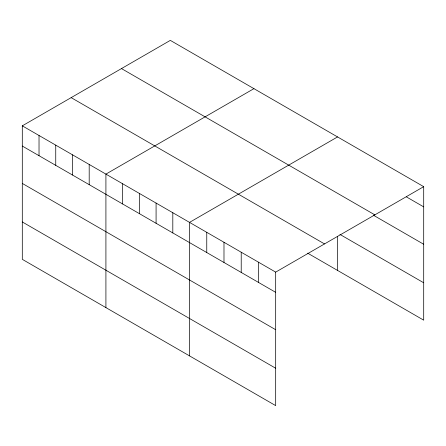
<?xml version="1.0" encoding="UTF-8"?>
<svg xmlns="http://www.w3.org/2000/svg" width="446" height="446" viewBox="0 0 446 446"><rect width="100%" height="100%" fill="white"/><g stroke="black" fill="none" stroke-linecap="round" stroke-linejoin="round"><path stroke-width="0.67" d="M22.3 125.839L275.678 272.121L275.678 405.62L22.3 259.338L22.3 125.839L170.322 40.38L423.7 186.662L423.7 320.161L307.69 253.183M253.936 88.654L105.914 174.113L105.914 307.612M337.55 136.928L189.528 222.387L189.528 355.886M275.678 272.121L423.7 186.662M406.468 196.926L423.7 206.872M121.474 68.578L374.852 214.866M373.202 215.1L423.7 244.257M339.93 234.412L423.7 282.775M71.148 97.635L324.526 243.923M22.3 146.043L275.678 292.331M22.3 183.429L275.678 329.717M22.3 221.952L275.678 368.234M337.55 236.503L337.55 270.427M258.451 262.176L258.451 282.385M241.219 252.23L241.219 272.434M223.987 242.278L223.987 262.488M206.76 232.333L206.76 252.542M172.808 212.731L172.808 232.94M156.083 203.075L156.083 223.284M139.358 193.419L139.358 213.628M122.639 183.769L122.639 203.973M89.194 164.457L89.194 184.661M72.469 154.801L72.469 175.01M55.744 145.145L55.744 165.355M39.025 135.489L39.025 155.699"/></g></svg>
